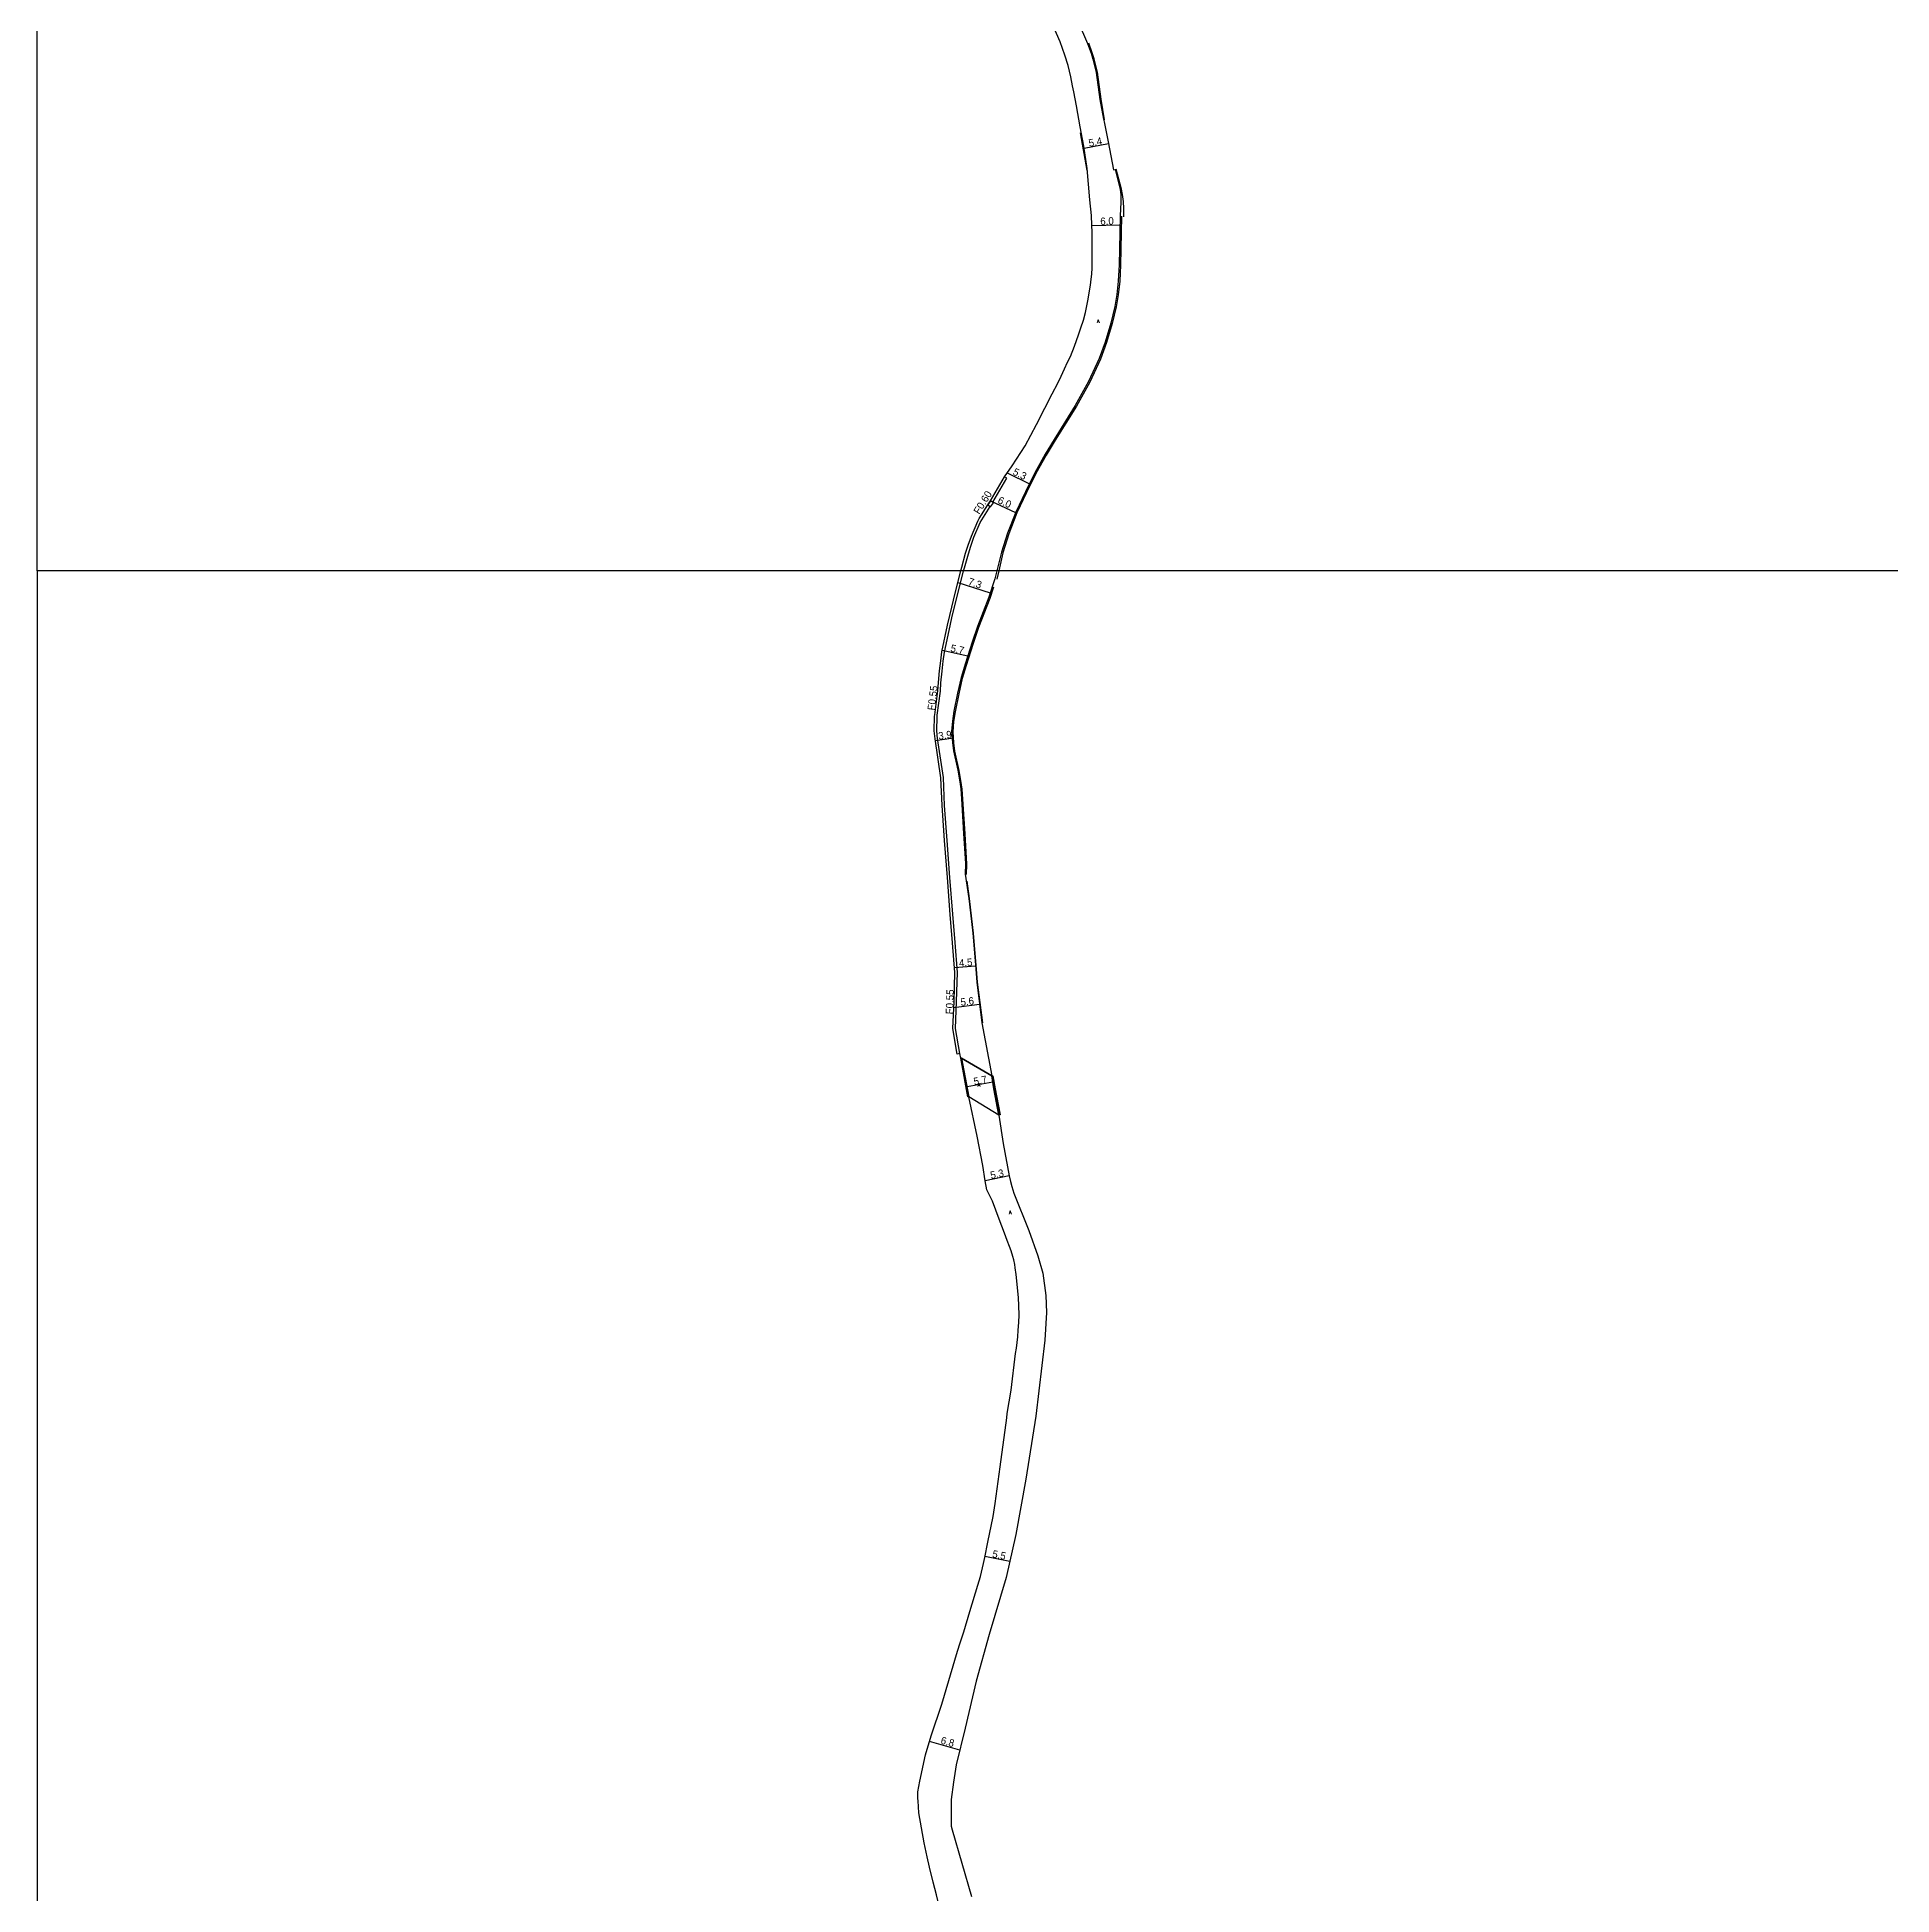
# Model space of a CAD drawing. Header units: metres. Extents: x -16001 to -12000, y -96000 to -93000.
# Drawn here: x -12800 to -12400, y -93885.5 to -93484.9 of the extents above; entities that cross this region are included whole.
import ezdxf

# ---------------------------------------------------------------- set-up
doc = ezdxf.new("R2010")
doc.units = ezdxf.units.M
doc.header["$LTSCALE"] = 2.5
for name, color, linetype in [('側溝・桝', 7, 'Continuous'), ('図郭', 7, 'Continuous'), ('幅員', 7, 'Continuous'), ('歩道・分離帯・安全施設', 7, 'Continuous'), ('舗装', 7, 'Continuous'), ('道路', 7, 'Continuous')]:
    doc.layers.add(name, color=color, linetype=linetype)
doc.styles.get("Standard").update_dxf_attribs({"font": ''})
doc.styles.add('YOKO_DECO', font='txt.shx', dxfattribs={"bigfont": 'extfont.shx'})
doc.styles.get('Standard').set_extended_font_data('@MS PGothic')

msp = doc.modelspace()

# ---------------------------------------------------------------- linework, layer by layer
at = {"layer": '側溝・桝'}
for points in [[(-12593.9, -93585.22), (-12593.89, -93585.21), (-12592.35, -93582.59), (-12590.86, -93580.01), (-12591.37, -93579.71)], [(-12600.2, -93600), (-12600.03, -93599.31), (-12599.98, -93599.32), (-12599.17, -93596.33), (-12598.64, -93594.66), (-12597.96, -93592.73), (-12596.6, -93589.55), (-12596.29, -93588.99), (-12594.48, -93586.12)], [(-12601.04, -93704.11), (-12601.94, -93698.66), (-12601.71, -93692.87), (-12601.5, -93686.6), (-12602.01, -93680.18), (-12602.52, -93674.05), (-12603.13, -93666.11), (-12603.73, -93658.13), (-12604.28, -93650.6), (-12604.56, -93644.56), (-12605.8, -93636.18), (-12605.99, -93634.5), (-12605.89, -93631.39), (-12605.86, -93631.09), (-12605.21, -93625.94), (-12605.08, -93624.13), (-12604.83, -93621.64), (-12604.58, -93619.45), (-12604.33, -93617.52), (-12603.12, -93611.83), (-12602.65, -93609.78), (-12601.36, -93604.68), (-12600.2, -93600)]]:
    msp.add_lwpolyline(points, dxfattribs=at)
msp.add_lwpolyline([(-12594.98, -93585.79), (-12594.36, -93586.2), (-12593.77, -93585.3), (-12594.39, -93584.9)], close=True, dxfattribs=at)
at = {"layer": '図郭'}
for points in [[(-12800, -93000), (-12000, -93000), (-12000, -93600), (-12800, -93600)], [(-12800, -94200), (-12000, -94200), (-12000, -93600), (-12800, -93600)]]:
    msp.add_lwpolyline(points, close=True, dxfattribs=at)
at = {"layer": '幅員'}
for points in [[(-12574.21, -93508.86), (-12568.93, -93507.85)], [(-12566.47, -93525.44), (-12572.51, -93525.61)], [(-12590.77, -93578.84), (-12586.01, -93581.2)], [(-12594.39, -93584.9), (-12588.99, -93587.44)], [(-12601.42, -93602.5), (-12594.43, -93604.74)], [(-12599.29, -93618.36), (-12604.82, -93617.19)], [(-12602.38, -93636.08), (-12606.28, -93636.65)], [(-12602.14, -93685.55), (-12597.63, -93685.16)], [(-12602.31, -93694.16), (-12596.75, -93693.47)], [(-12593.89, -93710.24), (-12599.45, -93711.3)], [(-12590.38, -93730.46), (-12595.57, -93731.56)], [(-12590.23, -93813.61), (-12595.59, -93812.53)], [(-12600.99, -93854.31), (-12607.57, -93852.45)]]:
    msp.add_lwpolyline(points, dxfattribs=at)
at = {"layer": '歩道・分離帯・安全施設'}
for points in [[(-12569.84, -93502.7), (-12570.54, -93498.26), (-12571.34, -93492.46), (-12572.05, -93489.57), (-12572.46, -93488.27), (-12573.2, -93486.18)], [(-12573.58, -93513.66), (-12574.99, -93505.55)], [(-12565.62, -93523.67), (-12565.66, -93521.86), (-12565.74, -93520.35), (-12565.91, -93518.86), (-12566.17, -93517.68), (-12567.28, -93513.4)], [(-12566.15, -93523.47), (-12566.27, -93530.58), (-12566.36, -93534.04), (-12566.53, -93537.54), (-12566.84, -93540.44), (-12567.32, -93543.06), (-12568.16, -93546.65), (-12569.39, -93550.78), (-12570.7, -93554.31), (-12573, -93559.31), (-12575.87, -93564.51), (-12580.47, -93571.81), (-12582.37, -93575.04), (-12584.58, -93579.02), (-12586.62, -93583.13), (-12588.68, -93587.51), (-12590.43, -93592.01), (-12591.7, -93596.1), (-12592.62, -93600)], [(-12592.62, -93600), (-12593.05, -93601.8)], [(-12599.54, -93665.51), (-12599.52, -93663.22), (-12599.88, -93656.73), (-12600.36, -93649.26), (-12600.52, -93647.08), (-12600.71, -93645.61), (-12601.15, -93643.06), (-12602.05, -93638.9), (-12602.31, -93637.1), (-12602.47, -93634.73), (-12602.3, -93632.52), (-12601.97, -93630.38), (-12601.18, -93626.55), (-12600.41, -93623.16), (-12599.57, -93620.32), (-12598.06, -93615.57), (-12596.88, -93612.15), (-12594.44, -93605.86), (-12593.7, -93603.43)], [(-12596.07, -93697.46), (-12597.17, -93688.73), (-12597.39, -93685.89), (-12598.06, -93678.1), (-12598.91, -93670.67), (-12599.39, -93666.93)], [(-12600.63, -93705.1), (-12599.06, -93713.42)], [(-12594.06, -93708.92), (-12593.61, -93711.77), (-12592.55, -93717.24)]]:
    msp.add_lwpolyline(points, dxfattribs=at)
at = {"layer": '舗装'}
for points in [[(-12594.1, -93708.93), (-12600.62, -93705.07)], [(-12592.56, -93717.39), (-12599.05, -93713.42)]]:
    msp.add_lwpolyline(points, dxfattribs=at)
at = {"layer": '道路'}
for points in [[(-12600.78, -93600), (-12600.56, -93599.18), (-12599.75, -93596.16), (-12599.21, -93594.47), (-12598.52, -93592.51), (-12597.14, -93589.29), (-12596.81, -93588.68), (-12594.98, -93585.79), (-12594.39, -93584.9), (-12591.37, -93579.71), (-12589.75, -93577.34), (-12586.94, -93573.01), (-12584.5, -93568.44), (-12582.69, -93564.92), (-12581.1, -93561.8), (-12579.87, -93559.52), (-12579.13, -93558), (-12578.41, -93556.45), (-12577.76, -93555.01), (-12577.17, -93553.74), (-12576.29, -93551.54), (-12575.38, -93549.06), (-12574.88, -93547.61), (-12574.37, -93545.94), (-12573.91, -93544.3), (-12573.41, -93541.78), (-12572.85, -93538.38), (-12572.68, -93537.09), (-12572.57, -93536), (-12572.49, -93534.63), (-12572.44, -93530.79), (-12572.46, -93528.79), (-12572.48, -93526.96), (-12572.52, -93525.41), (-12572.6, -93523.38), (-12572.94, -93519.95), (-12573.52, -93513.2), (-12574.29, -93508.41), (-12575.08, -93504.23), (-12575.86, -93499.68), (-12576.43, -93496.68), (-12576.69, -93495.36), (-12577.1, -93493.42), (-12577.34, -93492.23), (-12577.65, -93491.02), (-12578.36, -93488.78), (-12579.34, -93485.9), (-12581.47, -93481.14)], [(-12575.46, -93481.61), (-12573.44, -93486.27), (-12572.7, -93488.36), (-12572.3, -93489.65), (-12571.59, -93492.52), (-12570.79, -93498.32), (-12570.02, -93502.57), (-12569.89, -93503.13), (-12569, -93507.46), (-12567.85, -93513.49), (-12567.53, -93513.44), (-12566.41, -93517.72), (-12566.25, -93518.84), (-12566.27, -93520.46), (-12566.44, -93523.44), (-12566.56, -93530.55), (-12566.65, -93534), (-12566.83, -93537.49), (-12567.14, -93540.37), (-12567.61, -93542.97), (-12568.45, -93546.55), (-12569.67, -93550.65), (-12570.97, -93554.17), (-12573.27, -93559.14), (-12576.12, -93564.33), (-12580.69, -93571.67), (-12582.62, -93574.86), (-12584.84, -93578.85), (-12586.88, -93582.97), (-12588.95, -93587.36), (-12590.71, -93591.88), (-12591.99, -93595.99), (-12593.02, -93600)], [(-12601.58, -93704.22), (-12602.49, -93698.69), (-12602.26, -93692.85), (-12602.05, -93686.61), (-12602.56, -93680.22), (-12603.07, -93674.1), (-12603.68, -93666.16), (-12604.28, -93658.17), (-12604.83, -93650.63), (-12605.11, -93644.62), (-12606.34, -93636.25), (-12606.55, -93634.53), (-12606.44, -93631.35), (-12606.41, -93631.03), (-12605.76, -93625.88), (-12605.63, -93624.08), (-12605.38, -93621.58), (-12605.12, -93619.38), (-12604.87, -93617.43), (-12603.66, -93611.71), (-12603.18, -93609.65), (-12601.94, -93604.54), (-12600.78, -93600)], [(-12593.02, -93600), (-12593.45, -93601.69), (-12594.73, -93605.67), (-12597.17, -93611.97), (-12598.35, -93615.39), (-12599.86, -93620.14), (-12600.7, -93622.99), (-12601.48, -93626.4), (-12602.27, -93630.23), (-12602.6, -93632.38), (-12602.77, -93634.62), (-12602.61, -93637.01), (-12602.34, -93638.82), (-12601.45, -93642.99), (-12601, -93645.53), (-12600.82, -93646.98), (-12600.66, -93649.16), (-12600.18, -93656.62), (-12599.82, -93663.11), (-12599.84, -93665.39), (-12599.09, -93670.66), (-12598.23, -93678.1), (-12597.57, -93685.88), (-12597.34, -93688.73), (-12596.25, -93697.46), (-12594.1, -93708.93), (-12593.66, -93711.72), (-12592.56, -93717.39), (-12591.68, -93723.51), (-12590.38, -93730.46), (-12590.11, -93731.72), (-12589.81, -93732.8), (-12589.35, -93734.23), (-12586.13, -93742.28), (-12584.15, -93747.72), (-12583.09, -93751.43), (-12582.43, -93756.29), (-12582.28, -93759.95), (-12582.64, -93765.88), (-12584.63, -93782.29), (-12586.8, -93795.91), (-12588.9, -93807.81), (-12591.02, -93817.08), (-12594.68, -93829.36), (-12597.46, -93839.43), (-12599.85, -93849.57), (-12601.77, -93857.52), (-12602.4, -93861.26), (-12602.88, -93864.94), (-12602.84, -93870.73), (-12602.69, -93871.48), (-12598.51, -93885.86)], [(-12592.53, -93739.78), (-12593.97, -93735.96), (-12595.16, -93733.5), (-12595.57, -93731.56), (-12596.07, -93728.27), (-12597.24, -93721.94), (-12599.05, -93713.42), (-12600.62, -93705.07), (-12600.82, -93705.1), (-12601.01, -93704.1), (-12601.58, -93704.22)], [(-12590.82, -93744.4), (-12591.39, -93742.8), (-12592.53, -93739.78)], [(-12595.93, -93814.09), (-12595.64, -93812.81), (-12594.97, -93809.46), (-12593.85, -93803.95), (-12593.41, -93801.11), (-12592.29, -93793.22), (-12590.9, -93782.65), (-12590.78, -93781.72), (-12589.97, -93776.68), (-12588.97, -93768.77), (-12588.82, -93767.67), (-12588.52, -93765.16), (-12588.41, -93763.77), (-12588.3, -93762.12), (-12588.23, -93760.42), (-12588.25, -93758.53), (-12588.33, -93756.73), (-12588.85, -93751.73), (-12589.05, -93750.3), (-12589.14, -93749.61), (-12589.38, -93748.56), (-12589.55, -93747.83), (-12589.9, -93746.64), (-12590.26, -93745.7), (-12590.82, -93744.4)], [(-12600.91, -93831.15), (-12600.15, -93828.83), (-12598.82, -93824.45), (-12597.09, -93818.77), (-12596.57, -93816.91), (-12595.93, -93814.09)], [(-12610.01, -93865.25), (-12610.05, -93864.73), (-12610.09, -93863.29), (-12609.64, -93861.04), (-12608.38, -93855.31), (-12607.22, -93851.22), (-12604.91, -93844.43), (-12601.51, -93832.96), (-12600.91, -93831.15)], [(-12604.53, -93908.06), (-12604.31, -93903.26), (-12604.18, -93899.06), (-12604.14, -93894.59), (-12604.91, -93890.42), (-12606.04, -93885.54), (-12606.73, -93882.78), (-12607.53, -93879.54), (-12608.04, -93877.37), (-12608.71, -93874.34), (-12609.82, -93867.86), (-12610.01, -93865.25)]]:
    msp.add_lwpolyline(points, dxfattribs=at)
for points in [[(-12600.62, -93705.07), (-12599.05, -93713.42), (-12599.25, -93713.45), (-12600.82, -93705.1)], [(-12599.05, -93713.42), (-12600.62, -93705.07), (-12594.1, -93708.93), (-12593.66, -93711.72), (-12592.56, -93717.39)], [(-12592.56, -93717.39), (-12593.66, -93711.72), (-12594.1, -93708.93), (-12593.86, -93708.89), (-12593.42, -93711.68), (-12592.33, -93717.34)]]:
    msp.add_lwpolyline(points, close=True, dxfattribs=at)

# ---------------------------------------------------------------- texts
at = {"layer": '側溝・桝'}
for s, rotation, p in [('F0.60', 58, (-12596.82, -93587.93)), ('F0.55', 83, (-12606.42, -93630.16)), ('F0.55', 88, (-12602.47, -93695.65))]:
    msp.add_text(s, height=1.6, rotation=rotation, dxfattribs=at).set_placement(p)
at = {"layer": '幅員'}
for s, rotation, p in [('5.4', 11, (-12573.07, -93508.56)), ('6.0', 2, (-12570.69, -93525.41)), ('5.3', 334, (-12589.72, -93579.18)), ('6.0', 335, (-12592.99, -93585.31)), ('7.3', 342, (-12599.36, -93602.97)), ('5.7', 348, (-12603.12, -93617.4)), ('3.9', 8, (-12605.54, -93636.42)), ('4.5', 5, (-12601.13, -93685.4)), ('5.6', 7, (-12600.76, -93693.82)), ('5.7', 11, (-12597.88, -93710.95)), ('5.3', 12, (-12594.25, -93731.17)), ('5.5', 349, (-12594.11, -93812.74)), ('6.8', 344, (-12605.26, -93852.89))]:
    msp.add_text(s, height=1.6, rotation=rotation, dxfattribs=at).set_placement(p)
at = {"layer": '舗装', "style": 'YOKO_DECO'}
for p in [(-12571.45, -93546.53, 226.9), (-12597.14, -93711.22, 223.6), (-12590.43, -93738.71, 223.07)]:
    msp.add_text('A', height=0.75, dxfattribs=at).set_placement(p)

doc.saveas('drawing.dxf')
